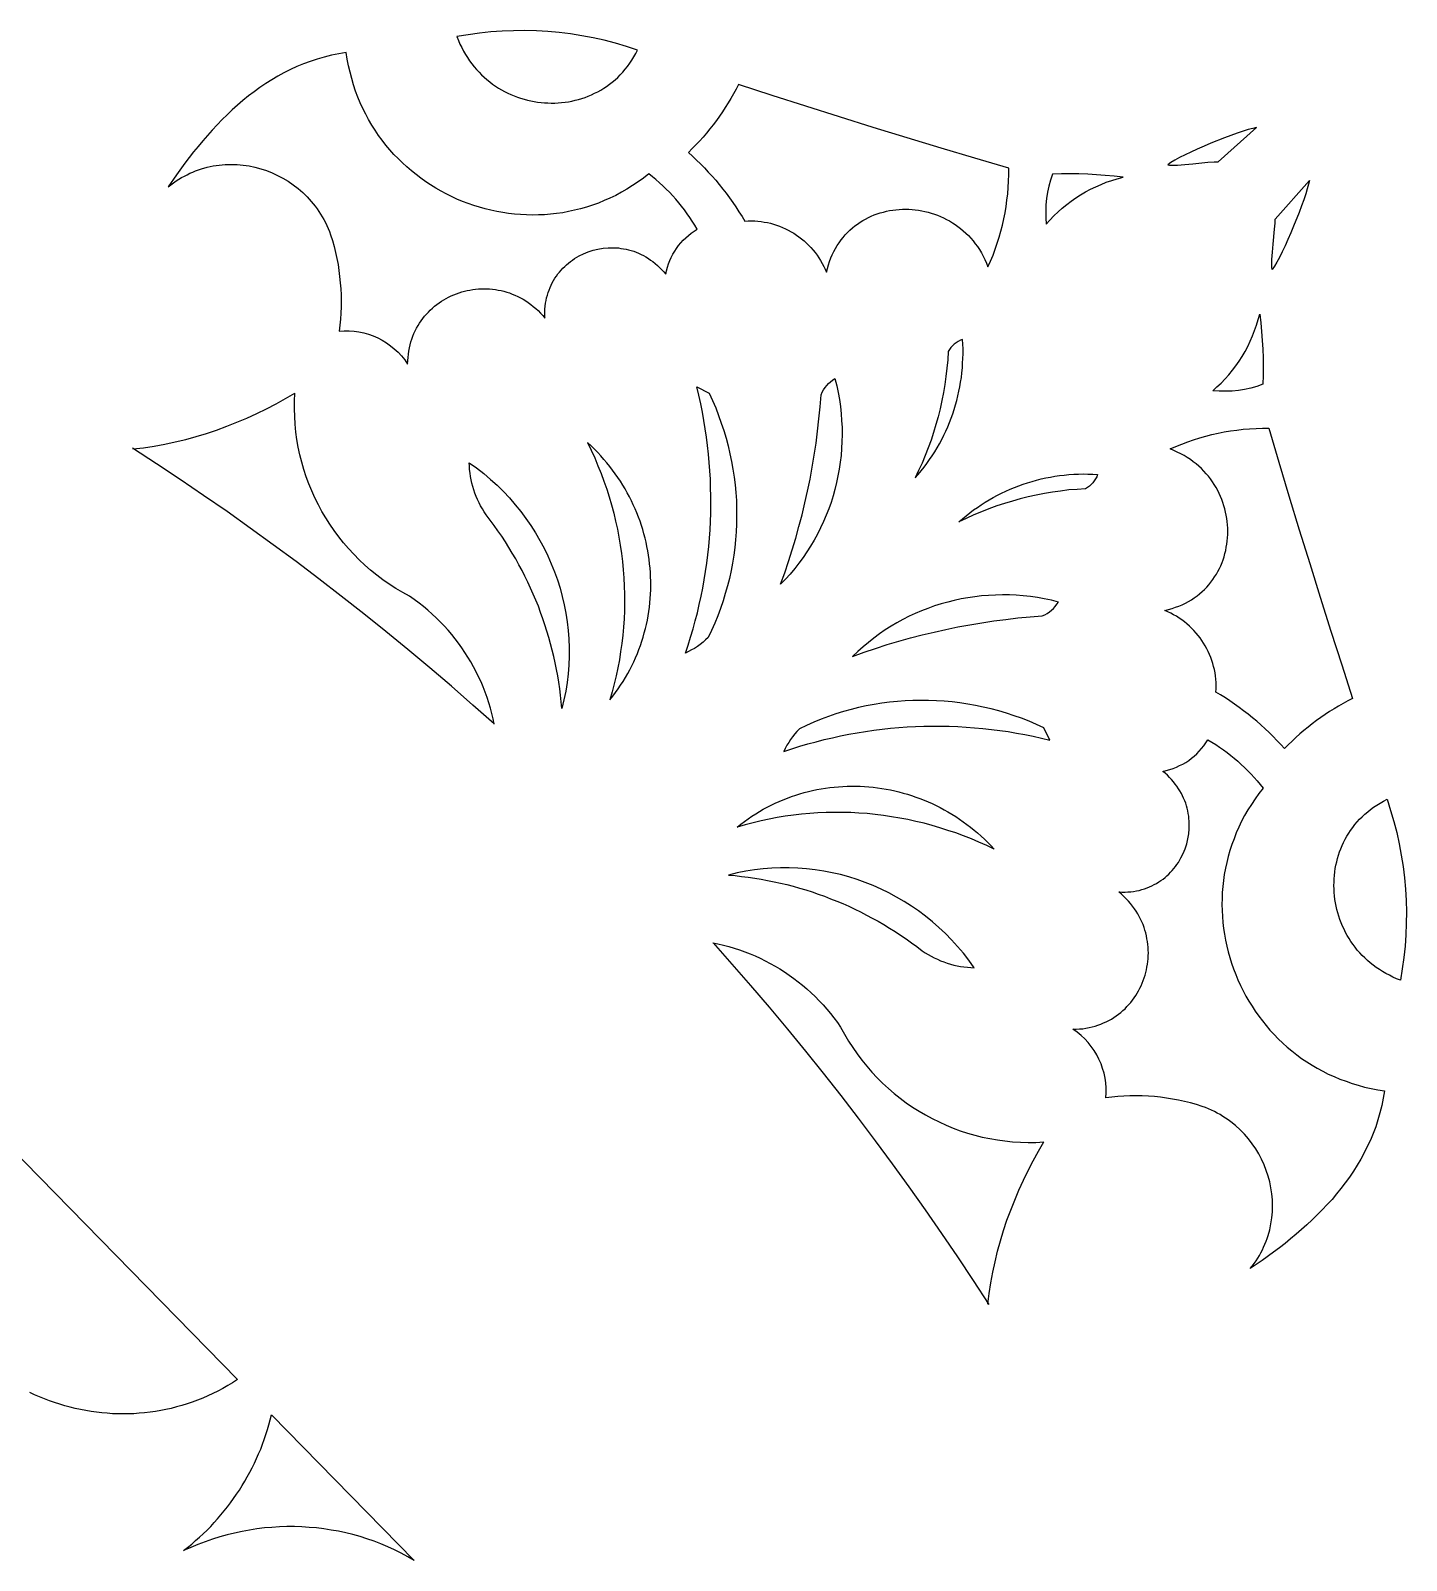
# Model space of a CAD drawing. Extents: x 3927 to 5087, y -513 to 1114.
# Drawn here: x 4621.9 to 4730.5, y 169.7 to 290.6 of the extents above; entities that cross this region are included whole.
import ezdxf

# ---------------------------------------------------------------- set-up
doc = ezdxf.new("R2010")
doc.units = 0
doc.layers.add('LAYER_1', color=18, linetype='CONTINUOUS')

msp = doc.modelspace()

# ---------------------------------------------------------------- linework, layer by layer
at = {"layer": 'LAYER_1'}
for points in [[(4669.81, 289.04), (4668.94, 289.33), (4668.07, 289.58), (4667.18, 289.81), (4666.3, 290), (4665.41, 290.17), (4664.51, 290.31), (4663.61, 290.42), (4662.72, 290.5), (4661.81, 290.55), (4660.91, 290.58), (4660.01, 290.57), (4659.11, 290.53), (4658.21, 290.47), (4657.31, 290.38), (4656.42, 290.25), (4655.53, 290.1), (4655.65, 289.8), (4655.77, 289.51), (4655.91, 289.23), (4656.05, 288.96), (4656.2, 288.69), (4656.36, 288.44), (4656.53, 288.19), (4656.71, 287.95), (4656.89, 287.72), (4657.08, 287.5), (4657.28, 287.29), (4657.48, 287.08), (4657.69, 286.89), (4657.91, 286.7), (4658.13, 286.52), (4658.35, 286.35), (4658.58, 286.19), (4658.82, 286.04), (4659.06, 285.9), (4659.3, 285.77), (4659.55, 285.64), (4659.8, 285.53), (4660.06, 285.42), (4660.31, 285.33), (4660.57, 285.24), (4660.84, 285.16), (4661.1, 285.09), (4661.37, 285.03), (4661.64, 284.97), (4661.91, 284.93), (4662.18, 284.9), (4662.45, 284.87), (4662.72, 284.86), (4662.99, 284.85), (4663.26, 284.85), (4663.54, 284.87), (4663.81, 284.89), (4664.08, 284.92), (4664.34, 284.96), (4664.61, 285.01), (4664.88, 285.07), (4665.14, 285.14), (4665.4, 285.21), (4665.66, 285.3), (4665.91, 285.4), (4666.16, 285.5), (4666.41, 285.62), (4666.66, 285.74), (4666.9, 285.88), (4667.13, 286.02), (4667.36, 286.17), (4667.59, 286.34), (4667.81, 286.51), (4668.03, 286.69), (4668.24, 286.88), (4668.44, 287.08), (4668.64, 287.29), (4668.83, 287.52), (4669.01, 287.75), (4669.19, 287.99), (4669.36, 288.24), (4669.52, 288.5), (4669.67, 288.77)], [(4674.51, 274.88), (4674.32, 275.2), (4674.13, 275.51), (4673.93, 275.81), (4673.72, 276.11), (4673.51, 276.41), (4673.28, 276.7), (4673.06, 276.98), (4672.82, 277.26), (4672.58, 277.53), (4672.33, 277.8), (4672.07, 278.06), (4671.81, 278.31), (4671.54, 278.56), (4671.26, 278.8), (4670.98, 279.03), (4670.7, 279.26), (4670.27, 278.93), (4669.85, 278.62), (4669.41, 278.33), (4668.97, 278.06), (4668.53, 277.8), (4668.08, 277.56), (4667.62, 277.34), (4667.17, 277.14), (4666.71, 276.95), (4666.24, 276.79), (4665.77, 276.63), (4665.3, 276.5), (4664.83, 276.38), (4664.36, 276.28), (4663.89, 276.19), (4663.41, 276.12), (4662.93, 276.07), (4662.46, 276.03), (4661.98, 276.01), (4661.51, 276), (4661.03, 276.01), (4660.56, 276.04), (4660.09, 276.08), (4659.62, 276.13), (4659.15, 276.2), (4658.68, 276.28), (4658.22, 276.38), (4657.77, 276.49), (4657.31, 276.62), (4656.86, 276.76), (4656.42, 276.92), (4655.98, 277.08), (4655.54, 277.27), (4655.11, 277.46), (4654.69, 277.67), (4654.28, 277.89), (4653.87, 278.13), (4653.46, 278.38), (4653.07, 278.64), (4652.68, 278.91), (4652.31, 279.2), (4651.94, 279.49), (4651.58, 279.8), (4651.23, 280.13), (4650.89, 280.46), (4650.56, 280.8), (4650.24, 281.16), (4649.93, 281.53), (4649.63, 281.91), (4649.34, 282.3), (4649.07, 282.7), (4648.81, 283.11), (4648.56, 283.54), (4648.33, 283.97), (4648.11, 284.41), (4647.9, 284.87), (4647.71, 285.33), (4647.53, 285.8), (4647.36, 286.29), (4647.22, 286.78), (4647.09, 287.28), (4646.97, 287.8), (4646.87, 288.32), (4646.79, 288.85), (4646.2, 288.75), (4645.62, 288.63), (4645.05, 288.49), (4644.49, 288.32), (4643.95, 288.14), (4643.41, 287.94), (4642.89, 287.73), (4642.38, 287.49), (4641.87, 287.24), (4641.38, 286.97), (4640.9, 286.69), (4640.43, 286.39), (4639.96, 286.08), (4639.51, 285.75), (4639.07, 285.41), (4638.63, 285.06), (4638.21, 284.69), (4637.79, 284.32), (4637.38, 283.93), (4636.98, 283.54), (4636.59, 283.13), (4636.2, 282.72), (4635.82, 282.3), (4635.45, 281.87), (4635.09, 281.43), (4634.73, 280.99), (4634.38, 280.54), (4634.04, 280.09), (4633.37, 279.17), (4632.73, 278.24), (4632.93, 278.4), (4633.14, 278.55), (4633.35, 278.7), (4633.56, 278.83), (4633.78, 278.96), (4634, 279.08), (4634.22, 279.19), (4634.44, 279.3), (4634.66, 279.4), (4634.89, 279.49), (4635.12, 279.57), (4635.35, 279.65), (4635.81, 279.78), (4636.28, 279.88), (4636.75, 279.95), (4637.23, 279.99), (4637.7, 280), (4638.18, 279.99), (4638.65, 279.95), (4639.12, 279.88), (4639.58, 279.78), (4640.04, 279.66), (4640.49, 279.51), (4640.93, 279.34), (4641.37, 279.14), (4641.79, 278.92), (4642.2, 278.67), (4642.6, 278.4), (4642.98, 278.11), (4643.35, 277.79), (4643.7, 277.45), (4644.03, 277.08), (4644.34, 276.7), (4644.49, 276.5), (4644.63, 276.29), (4644.77, 276.08), (4644.9, 275.86), (4645.02, 275.64), (4645.14, 275.41), (4645.25, 275.18), (4645.36, 274.94), (4645.46, 274.7), (4645.55, 274.45), (4645.7, 273.98), (4645.83, 273.52), (4645.94, 273.05), (4646.05, 272.57), (4646.14, 272.1), (4646.21, 271.62), (4646.27, 271.14), (4646.32, 270.66), (4646.36, 270.18), (4646.38, 269.7), (4646.39, 269.22), (4646.38, 268.74), (4646.36, 268.26), (4646.33, 267.78), (4646.28, 267.3), (4646.22, 266.82), (4646.62, 266.85), (4647.01, 266.85), (4647.41, 266.82), (4647.79, 266.77), (4648.18, 266.69), (4648.55, 266.58), (4648.92, 266.45), (4649.28, 266.29), (4649.63, 266.11), (4649.96, 265.91), (4650.28, 265.68), (4650.59, 265.43), (4650.88, 265.16), (4651.15, 264.87), (4651.41, 264.56), (4651.64, 264.23), (4651.65, 264.5), (4651.67, 264.76), (4651.7, 265.01), (4651.73, 265.26), (4651.78, 265.51), (4651.83, 265.75), (4651.9, 265.98), (4651.97, 266.21), (4652.05, 266.43), (4652.14, 266.65), (4652.24, 266.86), (4652.34, 267.07), (4652.46, 267.27), (4652.58, 267.46), (4652.7, 267.65), (4652.84, 267.83), (4652.98, 268.01), (4653.12, 268.18), (4653.28, 268.34), (4653.43, 268.5), (4653.6, 268.65), (4653.77, 268.8), (4653.94, 268.93), (4654.12, 269.07), (4654.31, 269.19), (4654.49, 269.31), (4654.69, 269.42), (4654.88, 269.52), (4655.08, 269.62), (4655.28, 269.71), (4655.49, 269.79), (4655.7, 269.86), (4655.91, 269.93), (4656.13, 269.99), (4656.34, 270.04), (4656.56, 270.08), (4656.78, 270.12), (4657, 270.15), (4657.23, 270.17), (4657.45, 270.18), (4657.67, 270.18), (4657.9, 270.18), (4658.12, 270.17), (4658.35, 270.15), (4658.58, 270.12), (4658.8, 270.08), (4659.02, 270.04), (4659.25, 269.98), (4659.47, 269.92), (4659.69, 269.85), (4659.91, 269.76), (4660.12, 269.67), (4660.34, 269.58), (4660.55, 269.47), (4660.76, 269.35), (4660.97, 269.22), (4661.17, 269.09), (4661.37, 268.94), (4661.57, 268.79), (4661.76, 268.62), (4661.95, 268.45), (4662.13, 268.26), (4662.31, 268.07), (4662.49, 267.86), (4662.48, 268.11), (4662.48, 268.34), (4662.49, 268.58), (4662.51, 268.81), (4662.54, 269.03), (4662.58, 269.25), (4662.62, 269.47), (4662.68, 269.68), (4662.74, 269.88), (4662.81, 270.08), (4662.89, 270.28), (4662.98, 270.47), (4663.07, 270.66), (4663.17, 270.84), (4663.28, 271.01), (4663.39, 271.18), (4663.51, 271.35), (4663.64, 271.5), (4663.77, 271.66), (4663.9, 271.8), (4664.05, 271.95), (4664.2, 272.08), (4664.35, 272.21), (4664.51, 272.33), (4664.67, 272.45), (4664.83, 272.56), (4665.18, 272.77), (4665.54, 272.94), (4665.91, 273.09), (4666.29, 273.22), (4666.68, 273.31), (4667.08, 273.38), (4667.48, 273.41), (4667.68, 273.42), (4667.88, 273.42), (4668.09, 273.41), (4668.29, 273.4), (4668.49, 273.37), (4668.7, 273.34), (4668.9, 273.3), (4669.1, 273.26), (4669.3, 273.2), (4669.5, 273.14), (4669.7, 273.06), (4669.89, 272.98), (4670.09, 272.89), (4670.28, 272.8), (4670.47, 272.69), (4670.66, 272.57), (4670.84, 272.45), (4671.02, 272.32), (4671.2, 272.18), (4671.37, 272.02), (4671.54, 271.86), (4671.71, 271.69), (4671.87, 271.52), (4672.03, 271.33), (4672.09, 271.6), (4672.16, 271.88), (4672.25, 272.14), (4672.35, 272.4), (4672.47, 272.66), (4672.6, 272.9), (4672.74, 273.14), (4672.89, 273.37), (4673.05, 273.6), (4673.23, 273.81), (4673.42, 274.02), (4673.61, 274.21), (4673.82, 274.4), (4674.04, 274.57), (4674.27, 274.73)], [(4697.49, 271.91), (4697.7, 272.37), (4697.89, 272.83), (4698.06, 273.3), (4698.22, 273.77), (4698.37, 274.25), (4698.51, 274.73), (4698.63, 275.21), (4698.74, 275.7), (4698.84, 276.19), (4698.92, 276.69), (4698.99, 277.19), (4699.05, 277.69), (4699.09, 278.19), (4699.12, 278.69), (4699.13, 279.2), (4699.13, 279.71), (4696.45, 280.5), (4693.78, 281.3), (4691.1, 282.11), (4688.43, 282.93), (4685.77, 283.77), (4683.1, 284.61), (4680.44, 285.46), (4677.78, 286.33), (4677.59, 285.95), (4677.39, 285.58), (4677.18, 285.22), (4676.96, 284.86), (4676.74, 284.5), (4676.51, 284.15), (4676.27, 283.81), (4676.03, 283.47), (4675.78, 283.13), (4675.52, 282.81), (4675.25, 282.48), (4674.98, 282.16), (4674.7, 281.85), (4674.41, 281.55), (4674.12, 281.25), (4673.82, 280.95), (4674.15, 280.65), (4674.47, 280.35), (4674.78, 280.04), (4675.09, 279.73), (4675.39, 279.4), (4675.69, 279.08), (4675.98, 278.75), (4676.26, 278.41), (4676.54, 278.06), (4676.81, 277.72), (4677.07, 277.36), (4677.33, 277), (4677.58, 276.64), (4677.82, 276.27), (4678.06, 275.9), (4678.29, 275.52), (4678.54, 275.54), (4678.8, 275.54), (4679.06, 275.54), (4679.31, 275.52), (4679.56, 275.49), (4679.81, 275.45), (4680.06, 275.41), (4680.31, 275.35), (4680.55, 275.28), (4680.79, 275.21), (4681.02, 275.12), (4681.26, 275.03), (4681.49, 274.92), (4681.71, 274.81), (4681.93, 274.69), (4682.15, 274.56), (4682.36, 274.42), (4682.56, 274.28), (4682.76, 274.12), (4682.96, 273.96), (4683.14, 273.79), (4683.33, 273.61), (4683.5, 273.43), (4683.67, 273.24), (4683.83, 273.04), (4683.99, 272.84), (4684.13, 272.63), (4684.27, 272.41), (4684.4, 272.18), (4684.52, 271.95), (4684.64, 271.72), (4684.74, 271.48), (4684.81, 271.77), (4684.89, 272.06), (4684.98, 272.34), (4685.08, 272.61), (4685.19, 272.87), (4685.31, 273.12), (4685.44, 273.36), (4685.58, 273.6), (4685.73, 273.82), (4685.89, 274.04), (4686.05, 274.24), (4686.22, 274.44), (4686.4, 274.63), (4686.58, 274.81), (4686.78, 274.98), (4686.97, 275.14), (4687.18, 275.29), (4687.39, 275.43), (4687.6, 275.56), (4687.82, 275.69), (4688.05, 275.8), (4688.27, 275.91), (4688.51, 276.01), (4688.74, 276.09), (4688.98, 276.17), (4689.23, 276.24), (4689.47, 276.3), (4689.72, 276.35), (4689.97, 276.39), (4690.22, 276.42), (4690.47, 276.45), (4690.73, 276.46), (4690.98, 276.46), (4691.24, 276.46), (4691.49, 276.44), (4691.75, 276.42), (4692, 276.39), (4692.26, 276.34), (4692.51, 276.29), (4692.76, 276.23), (4693.01, 276.16), (4693.26, 276.08), (4693.5, 275.99), (4693.74, 275.89), (4693.98, 275.78), (4694.22, 275.66), (4694.45, 275.54), (4694.68, 275.4), (4694.9, 275.25), (4695.12, 275.1), (4695.33, 274.93), (4695.54, 274.76), (4695.74, 274.57), (4695.94, 274.38), (4696.13, 274.17), (4696.31, 273.96), (4696.49, 273.74), (4696.65, 273.51), (4696.82, 273.27), (4696.97, 273.01), (4697.11, 272.75), (4697.25, 272.48), (4697.38, 272.2)], [(4718.71, 282.91), (4718.41, 282.85), (4718.05, 282.75), (4717.64, 282.62), (4717.18, 282.47), (4716.69, 282.29), (4716.17, 282.1), (4715.1, 281.67), (4714.56, 281.44), (4714.03, 281.21), (4713.53, 280.98), (4713.06, 280.76), (4712.63, 280.54), (4712.25, 280.34), (4711.93, 280.15), (4711.69, 279.98), (4711.82, 279.95), (4712, 279.94), (4712.22, 279.94), (4712.47, 279.94), (4713.04, 279.99), (4713.67, 280.05), (4714.87, 280.17), (4715.35, 280.2), (4715.53, 280.2), (4715.67, 280.2)], [(4708.16, 278.99), (4707.46, 279.07), (4706.76, 279.14), (4706.07, 279.19), (4705.37, 279.23), (4704.68, 279.25), (4703.99, 279.26), (4703.29, 279.25), (4702.6, 279.23), (4702.44, 278.76), (4702.31, 278.28), (4702.2, 277.8), (4702.12, 277.3), (4702.07, 276.8), (4702.05, 276.3), (4702.05, 275.79), (4702.09, 275.28), (4702.39, 275.61), (4702.7, 275.94), (4703.03, 276.25), (4703.36, 276.55), (4703.71, 276.83), (4704.07, 277.1), (4704.44, 277.36), (4704.81, 277.6), (4705.2, 277.83), (4705.6, 278.04), (4706.01, 278.24), (4706.42, 278.42), (4706.84, 278.59), (4707.27, 278.74), (4707.71, 278.87)], [(4722.88, 278.74), (4722.82, 278.44), (4722.72, 278.08), (4722.59, 277.67), (4722.44, 277.21), (4722.26, 276.72), (4722.07, 276.2), (4721.64, 275.12), (4721.41, 274.59), (4721.18, 274.06), (4720.96, 273.56), (4720.73, 273.09), (4720.51, 272.66), (4720.31, 272.28), (4720.12, 271.96), (4719.95, 271.71), (4719.92, 271.85), (4719.91, 272.03), (4719.91, 272.24), (4719.92, 272.5), (4719.96, 273.07), (4720.02, 273.7), (4720.14, 274.9), (4720.17, 275.37), (4720.18, 275.56), (4720.17, 275.69)], [(4718.96, 268.18), (4719.04, 267.49), (4719.11, 266.79), (4719.16, 266.1), (4719.2, 265.4), (4719.22, 264.71), (4719.23, 264.01), (4719.22, 263.32), (4719.2, 262.63), (4718.73, 262.47), (4718.25, 262.33), (4717.77, 262.23), (4717.27, 262.15), (4716.77, 262.1), (4716.27, 262.08), (4715.76, 262.08), (4715.25, 262.12), (4715.58, 262.42), (4715.91, 262.73), (4716.22, 263.06), (4716.52, 263.39), (4716.8, 263.74), (4717.07, 264.1), (4717.33, 264.46), (4717.57, 264.84), (4717.8, 265.23), (4718.01, 265.63), (4718.21, 266.03), (4718.39, 266.45), (4718.56, 266.87), (4718.71, 267.3), (4718.84, 267.74)], [(4691.73, 255.23), (4691.97, 255.51), (4692.21, 255.79), (4692.45, 256.09), (4692.67, 256.38), (4692.88, 256.68), (4693.09, 256.99), (4693.29, 257.3), (4693.48, 257.62), (4693.66, 257.94), (4693.84, 258.27), (4694.01, 258.6), (4694.16, 258.93), (4694.31, 259.27), (4694.45, 259.61), (4694.59, 259.95), (4694.71, 260.3), (4694.83, 260.65), (4694.93, 261), (4695.03, 261.36), (4695.12, 261.72), (4695.2, 262.08), (4695.27, 262.44), (4695.33, 262.81), (4695.39, 263.18), (4695.43, 263.55), (4695.47, 263.92), (4695.49, 264.29), (4695.51, 264.67), (4695.52, 265.04), (4695.52, 265.42), (4695.5, 265.8), (4695.48, 266.18), (4695.31, 266.11), (4695.14, 266.02), (4694.98, 265.92), (4694.83, 265.8), (4694.69, 265.67), (4694.56, 265.53), (4694.45, 265.38), (4694.35, 265.22), (4694.31, 264.56), (4694.25, 263.91), (4694.17, 263.26), (4694.08, 262.62), (4693.98, 261.97), (4693.85, 261.34), (4693.71, 260.7), (4693.56, 260.07), (4693.38, 259.45), (4693.19, 258.83), (4692.99, 258.21), (4692.77, 257.6), (4692.53, 257), (4692.28, 256.4), (4692.01, 255.81)], [(4675.38, 242.62), (4675.18, 242.43), (4674.98, 242.25), (4674.76, 242.08), (4674.54, 241.92), (4674.31, 241.77), (4674.08, 241.64), (4673.84, 241.51), (4673.59, 241.39), (4673.8, 242.02), (4674, 242.66), (4674.19, 243.3), (4674.37, 243.94), (4674.53, 244.58), (4674.68, 245.23), (4674.83, 245.88), (4674.96, 246.53), (4675.07, 247.18), (4675.18, 247.84), (4675.27, 248.49), (4675.36, 249.15), (4675.43, 249.81), (4675.48, 250.47), (4675.53, 251.14), (4675.56, 251.8), (4675.59, 252.46), (4675.6, 253.13), (4675.6, 253.79), (4675.58, 254.46), (4675.56, 255.13), (4675.52, 255.79), (4675.47, 256.46), (4675.41, 257.12), (4675.34, 257.79), (4675.25, 258.45), (4675.16, 259.12), (4675.05, 259.78), (4674.93, 260.44), (4674.8, 261.1), (4674.65, 261.76), (4674.49, 262.42), (4675.47, 261.94), (4675.73, 261.35), (4675.98, 260.77), (4676.21, 260.17), (4676.42, 259.57), (4676.62, 258.97), (4676.8, 258.37), (4676.96, 257.76), (4677.1, 257.15), (4677.23, 256.54), (4677.34, 255.92), (4677.43, 255.3), (4677.51, 254.69), (4677.57, 254.07), (4677.61, 253.45), (4677.63, 252.83), (4677.63, 252.21), (4677.62, 251.59), (4677.59, 250.97), (4677.55, 250.35), (4677.49, 249.74), (4677.4, 249.12), (4677.31, 248.51), (4677.19, 247.91), (4677.06, 247.3), (4676.91, 246.7), (4676.74, 246.1), (4676.56, 245.51), (4676.36, 244.92), (4676.14, 244.33), (4675.91, 243.76), (4675.65, 243.18)], [(4681.1, 246.83), (4681.43, 247.73), (4681.74, 248.64), (4682.03, 249.56), (4682.3, 250.47), (4682.56, 251.4), (4682.8, 252.32), (4683.03, 253.26), (4683.24, 254.19), (4683.43, 255.13), (4683.61, 256.08), (4683.76, 257.03), (4683.91, 257.98), (4684.03, 258.93), (4684.14, 259.89), (4684.23, 260.85), (4684.3, 261.81), (4684.39, 262.01), (4684.5, 262.19), (4684.62, 262.37), (4684.75, 262.53), (4684.9, 262.69), (4685.06, 262.83), (4685.22, 262.96), (4685.4, 263.08), (4685.54, 262.52), (4685.65, 261.97), (4685.75, 261.42), (4685.83, 260.87), (4685.89, 260.31), (4685.93, 259.76), (4685.96, 259.21), (4685.96, 258.65), (4685.95, 258.1), (4685.93, 257.56), (4685.88, 257.01), (4685.82, 256.47), (4685.74, 255.93), (4685.64, 255.39), (4685.53, 254.86), (4685.4, 254.33), (4685.25, 253.81), (4685.09, 253.29), (4684.91, 252.78), (4684.71, 252.28), (4684.5, 251.78), (4684.27, 251.29), (4684.02, 250.8), (4683.76, 250.32), (4683.48, 249.85), (4683.19, 249.39), (4682.88, 248.94), (4682.56, 248.5), (4682.22, 248.07), (4681.86, 247.64), (4681.49, 247.23)], [(4711.88, 257.52), (4712.34, 257.72), (4712.8, 257.91), (4713.27, 258.09), (4713.74, 258.25), (4714.22, 258.4), (4714.7, 258.54), (4715.18, 258.66), (4715.67, 258.77), (4716.16, 258.87), (4716.66, 258.95), (4717.16, 259.02), (4717.66, 259.08), (4718.16, 259.12), (4718.67, 259.14), (4719.17, 259.16), (4719.68, 259.16), (4720.47, 256.48), (4721.27, 253.81), (4722.08, 251.13), (4722.91, 248.46), (4723.74, 245.8), (4724.58, 243.13), (4725.44, 240.47), (4726.3, 237.81), (4725.93, 237.62), (4725.56, 237.42), (4725.19, 237.21), (4724.83, 236.99), (4724.48, 236.77), (4724.13, 236.54), (4723.78, 236.3), (4723.44, 236.06), (4723.11, 235.8), (4722.78, 235.55), (4722.45, 235.28), (4722.14, 235.01), (4721.82, 234.73), (4721.52, 234.44), (4721.22, 234.15), (4720.92, 233.85), (4720.63, 234.18), (4720.32, 234.5), (4720.01, 234.81), (4719.7, 235.12), (4719.38, 235.42), (4719.05, 235.72), (4718.72, 236.01), (4718.38, 236.29), (4718.04, 236.57), (4717.69, 236.84), (4717.33, 237.1), (4716.98, 237.36), (4716.61, 237.61), (4716.25, 237.85), (4715.87, 238.09), (4715.5, 238.32), (4715.51, 238.57), (4715.51, 238.83), (4715.51, 239.08), (4715.49, 239.34), (4715.46, 239.59), (4715.43, 239.84), (4715.38, 240.09), (4715.32, 240.33), (4715.25, 240.58), (4715.18, 240.82), (4715.09, 241.05), (4715, 241.28), (4714.89, 241.51), (4714.78, 241.74), (4714.66, 241.96), (4714.53, 242.17), (4714.39, 242.39), (4714.25, 242.59), (4714.09, 242.79), (4713.93, 242.98), (4713.76, 243.17), (4713.59, 243.35), (4713.4, 243.53), (4713.21, 243.7), (4713.01, 243.86), (4712.81, 244.01), (4712.6, 244.16), (4712.38, 244.3), (4712.16, 244.43), (4711.93, 244.55), (4711.69, 244.66), (4711.45, 244.77), (4711.74, 244.84), (4712.03, 244.92), (4712.31, 245.01), (4712.58, 245.11), (4712.84, 245.22), (4713.09, 245.34), (4713.33, 245.47), (4713.57, 245.61), (4713.79, 245.76), (4714.01, 245.91), (4714.21, 246.08), (4714.41, 246.25), (4714.6, 246.43), (4714.78, 246.61), (4714.95, 246.8), (4715.11, 247), (4715.26, 247.21), (4715.4, 247.41), (4715.54, 247.63), (4715.66, 247.85), (4715.77, 248.07), (4715.88, 248.3), (4715.98, 248.54), (4716.06, 248.77), (4716.14, 249.01), (4716.21, 249.25), (4716.27, 249.5), (4716.32, 249.75), (4716.36, 250), (4716.39, 250.25), (4716.42, 250.5), (4716.43, 250.76), (4716.43, 251.01), (4716.43, 251.27), (4716.41, 251.52), (4716.39, 251.78), (4716.36, 252.03), (4716.31, 252.29), (4716.26, 252.54), (4716.2, 252.79), (4716.13, 253.04), (4716.05, 253.29), (4715.96, 253.53), (4715.86, 253.77), (4715.75, 254.01), (4715.64, 254.25), (4715.51, 254.48), (4715.37, 254.71), (4715.22, 254.93), (4715.07, 255.15), (4714.9, 255.36), (4714.73, 255.57), (4714.54, 255.77), (4714.35, 255.97), (4714.15, 256.16), (4713.93, 256.34), (4713.71, 256.51), (4713.48, 256.68), (4713.24, 256.84), (4712.99, 257), (4712.72, 257.14), (4712.45, 257.28), (4712.17, 257.4)], [(4667.61, 237.7), (4667.84, 237.99), (4668.06, 238.28), (4668.27, 238.57), (4668.47, 238.86), (4668.66, 239.16), (4668.85, 239.47), (4669.03, 239.77), (4669.19, 240.08), (4669.35, 240.4), (4669.51, 240.71), (4669.65, 241.03), (4669.79, 241.35), (4669.91, 241.67), (4670.03, 242), (4670.14, 242.33), (4670.25, 242.66), (4670.34, 242.99), (4670.43, 243.33), (4670.51, 243.66), (4670.58, 244), (4670.64, 244.34), (4670.69, 244.68), (4670.74, 245.02), (4670.78, 245.36), (4670.81, 245.7), (4670.83, 246.04), (4670.85, 246.39), (4670.85, 246.73), (4670.85, 247.07), (4670.84, 247.42), (4670.82, 247.76), (4670.8, 248.1), (4670.76, 248.45), (4670.72, 248.79), (4670.67, 249.13), (4670.62, 249.47), (4670.55, 249.81), (4670.48, 250.15), (4670.4, 250.48), (4670.31, 250.82), (4670.21, 251.15), (4670.11, 251.48), (4670, 251.81), (4669.88, 252.14), (4669.75, 252.47), (4669.61, 252.79), (4669.47, 253.11), (4669.32, 253.43), (4669.16, 253.74), (4668.99, 254.05), (4668.82, 254.36), (4668.64, 254.67), (4668.45, 254.97), (4668.25, 255.27), (4668.05, 255.56), (4667.83, 255.85), (4667.61, 256.14), (4667.39, 256.42), (4667.15, 256.7), (4666.91, 256.97), (4666.66, 257.24), (4666.4, 257.5), (4666.13, 257.76), (4665.86, 258.02), (4666.15, 257.42), (4666.42, 256.81), (4666.68, 256.2), (4666.92, 255.59), (4667.15, 254.97), (4667.37, 254.35), (4667.57, 253.73), (4667.75, 253.1), (4667.92, 252.46), (4668.07, 251.83), (4668.21, 251.19), (4668.33, 250.55), (4668.44, 249.91), (4668.54, 249.27), (4668.62, 248.62), (4668.68, 247.98), (4668.73, 247.33), (4668.76, 246.68), (4668.78, 246.04), (4668.78, 245.39), (4668.77, 244.74), (4668.74, 244.09), (4668.7, 243.45), (4668.64, 242.8), (4668.56, 242.16), (4668.47, 241.51), (4668.37, 240.87), (4668.25, 240.23), (4668.11, 239.6), (4667.96, 238.96), (4667.8, 238.33)], [(4663.83, 237.02), (4663.78, 237.54), (4663.72, 238.06), (4663.66, 238.57), (4663.58, 239.09), (4663.5, 239.6), (4663.41, 240.11), (4663.3, 240.62), (4663.19, 241.13), (4663.07, 241.63), (4662.94, 242.13), (4662.8, 242.63), (4662.65, 243.13), (4662.49, 243.62), (4662.33, 244.11), (4662.15, 244.6), (4661.97, 245.09), (4661.77, 245.57), (4661.57, 246.05), (4661.36, 246.52), (4661.14, 246.99), (4660.91, 247.46), (4660.68, 247.92), (4660.43, 248.38), (4660.18, 248.84), (4659.91, 249.29), (4659.64, 249.74), (4659.37, 250.18), (4659.08, 250.62), (4658.78, 251.05), (4658.48, 251.48), (4658.17, 251.9), (4657.85, 252.32), (4657.7, 252.55), (4657.55, 252.79), (4657.41, 253.03), (4657.29, 253.27), (4657.17, 253.52), (4657.06, 253.77), (4656.96, 254.03), (4656.87, 254.29), (4656.79, 254.55), (4656.72, 254.81), (4656.66, 255.08), (4656.61, 255.35), (4656.57, 255.62), (4656.54, 255.89), (4656.52, 256.16), (4656.51, 256.43), (4657.09, 256.02), (4657.65, 255.58), (4658.19, 255.12), (4658.71, 254.65), (4659.21, 254.16), (4659.68, 253.65), (4660.14, 253.12), (4660.58, 252.59), (4660.99, 252.03), (4661.38, 251.47), (4661.75, 250.89), (4662.09, 250.29), (4662.42, 249.69), (4662.72, 249.08), (4662.99, 248.45), (4663.25, 247.82), (4663.47, 247.18), (4663.68, 246.53), (4663.86, 245.87), (4664.01, 245.21), (4664.14, 244.54), (4664.25, 243.87), (4664.32, 243.19), (4664.38, 242.51), (4664.4, 241.82), (4664.4, 241.14), (4664.38, 240.45), (4664.32, 239.76), (4664.24, 239.08), (4664.13, 238.39), (4663.99, 237.71)], [(4695.2, 251.76), (4695.48, 252), (4695.76, 252.24), (4696.06, 252.47), (4696.35, 252.7), (4696.66, 252.91), (4696.96, 253.12), (4697.27, 253.32), (4697.59, 253.51), (4697.91, 253.69), (4698.24, 253.87), (4698.57, 254.03), (4698.9, 254.19), (4699.24, 254.34), (4699.58, 254.48), (4699.92, 254.62), (4700.27, 254.74), (4700.62, 254.85), (4700.97, 254.96), (4701.33, 255.06), (4701.69, 255.15), (4702.05, 255.23), (4702.42, 255.3), (4702.78, 255.36), (4703.15, 255.42), (4703.52, 255.46), (4703.89, 255.5), (4704.27, 255.52), (4704.64, 255.54), (4705.02, 255.55), (4705.39, 255.54), (4705.77, 255.53), (4706.15, 255.51), (4706.08, 255.33), (4705.99, 255.16), (4705.89, 255), (4705.77, 254.85), (4705.64, 254.71), (4705.5, 254.59), (4705.35, 254.47), (4705.19, 254.37), (4704.53, 254.33), (4703.88, 254.28), (4703.23, 254.2), (4702.59, 254.11), (4701.95, 254), (4701.31, 253.88), (4700.67, 253.74), (4700.04, 253.58), (4699.42, 253.41), (4698.8, 253.22), (4698.18, 253.02), (4697.57, 252.8), (4696.97, 252.56), (4696.37, 252.31), (4695.78, 252.04)], [(4686.8, 241.13), (4687.71, 241.46), (4688.61, 241.77), (4689.53, 242.06), (4690.45, 242.33), (4691.37, 242.59), (4692.3, 242.83), (4693.23, 243.06), (4694.17, 243.27), (4695.11, 243.46), (4696.05, 243.63), (4697, 243.79), (4697.95, 243.93), (4698.9, 244.06), (4699.86, 244.17), (4700.82, 244.26), (4701.78, 244.33), (4701.98, 244.42), (4702.16, 244.53), (4702.34, 244.65), (4702.5, 244.78), (4702.66, 244.93), (4702.8, 245.08), (4702.93, 245.25), (4703.05, 245.43), (4702.5, 245.57), (4701.94, 245.68), (4701.39, 245.78), (4700.84, 245.86), (4700.28, 245.92), (4699.73, 245.96), (4699.18, 245.99), (4698.63, 245.99), (4698.08, 245.98), (4697.53, 245.95), (4696.98, 245.91), (4696.44, 245.85), (4695.9, 245.77), (4695.36, 245.67), (4694.83, 245.56), (4694.31, 245.43), (4693.78, 245.28), (4693.27, 245.12), (4692.75, 244.93), (4692.25, 244.74), (4691.75, 244.52), (4691.26, 244.3), (4690.77, 244.05), (4690.29, 243.79), (4689.83, 243.51), (4689.36, 243.22), (4688.91, 242.91), (4688.47, 242.58), (4688.04, 242.24), (4687.62, 241.89), (4687.2, 241.52)], [(4682.59, 235.41), (4682.4, 235.21), (4682.22, 235.01), (4682.05, 234.79), (4681.89, 234.57), (4681.75, 234.34), (4681.61, 234.11), (4681.48, 233.86), (4681.36, 233.62), (4682, 233.83), (4682.63, 234.03), (4683.27, 234.22), (4683.91, 234.39), (4684.55, 234.56), (4685.2, 234.71), (4685.85, 234.85), (4686.5, 234.98), (4687.15, 235.1), (4687.81, 235.21), (4688.46, 235.3), (4689.12, 235.38), (4689.78, 235.45), (4690.44, 235.51), (4691.11, 235.56), (4691.77, 235.59), (4692.43, 235.62), (4693.1, 235.63), (4693.77, 235.63), (4694.43, 235.61), (4695.1, 235.59), (4695.76, 235.55), (4696.43, 235.5), (4697.09, 235.44), (4697.76, 235.37), (4698.42, 235.28), (4699.09, 235.19), (4699.75, 235.08), (4700.41, 234.96), (4701.07, 234.82), (4701.73, 234.68), (4702.39, 234.52), (4701.91, 235.5), (4701.33, 235.76), (4700.74, 236.01), (4700.14, 236.24), (4699.55, 236.45), (4698.95, 236.65), (4698.34, 236.83), (4697.73, 236.99), (4697.12, 237.13), (4696.51, 237.26), (4695.89, 237.37), (4695.28, 237.46), (4694.66, 237.54), (4694.04, 237.59), (4693.42, 237.63), (4692.8, 237.66), (4692.18, 237.66), (4691.56, 237.65), (4690.94, 237.62), (4690.33, 237.58), (4689.71, 237.51), (4689.1, 237.43), (4688.49, 237.34), (4687.88, 237.22), (4687.27, 237.09), (4686.67, 236.94), (4686.07, 236.77), (4685.48, 236.59), (4684.89, 236.39), (4684.31, 236.17), (4683.73, 235.93), (4683.15, 235.68)], [(4714.86, 234.54), (4715.17, 234.35), (4715.48, 234.16), (4715.79, 233.96), (4716.09, 233.75), (4716.38, 233.53), (4716.67, 233.31), (4716.95, 233.08), (4717.23, 232.85), (4717.5, 232.6), (4717.77, 232.36), (4718.03, 232.1), (4718.28, 231.84), (4718.53, 231.57), (4718.77, 231.29), (4719, 231.01), (4719.23, 230.72), (4718.9, 230.3), (4718.59, 229.87), (4718.3, 229.44), (4718.03, 229), (4717.77, 228.56), (4717.53, 228.11), (4717.31, 227.65), (4717.11, 227.2), (4716.93, 226.73), (4716.76, 226.27), (4716.61, 225.8), (4716.47, 225.33), (4716.35, 224.86), (4716.25, 224.39), (4716.16, 223.91), (4716.09, 223.44), (4716.04, 222.96), (4716, 222.49), (4715.98, 222.01), (4715.97, 221.53), (4715.98, 221.06), (4716.01, 220.59), (4716.05, 220.11), (4716.1, 219.64), (4716.17, 219.18), (4716.25, 218.71), (4716.35, 218.25), (4716.47, 217.79), (4716.59, 217.34), (4716.73, 216.89), (4716.89, 216.45), (4717.06, 216.01), (4717.24, 215.57), (4717.43, 215.14), (4717.64, 214.72), (4717.86, 214.3), (4718.1, 213.89), (4718.35, 213.49), (4718.61, 213.1), (4718.88, 212.71), (4719.17, 212.33), (4719.47, 211.97), (4719.77, 211.61), (4720.1, 211.26), (4720.43, 210.91), (4720.78, 210.58), (4721.13, 210.26), (4721.5, 209.96), (4721.88, 209.66), (4722.27, 209.37), (4722.67, 209.1), (4723.09, 208.84), (4723.51, 208.59), (4723.94, 208.36), (4724.38, 208.13), (4724.84, 207.93), (4725.3, 207.73), (4725.78, 207.56), (4726.26, 207.39), (4726.75, 207.25), (4727.25, 207.11), (4727.77, 207), (4728.29, 206.9), (4728.82, 206.82), (4728.72, 206.23), (4728.6, 205.65), (4728.46, 205.08), (4728.3, 204.52), (4728.12, 203.97), (4727.92, 203.44), (4727.7, 202.92), (4727.46, 202.4), (4727.21, 201.9), (4726.94, 201.41), (4726.66, 200.93), (4726.36, 200.45), (4726.05, 199.99), (4725.72, 199.54), (4725.38, 199.1), (4725.03, 198.66), (4724.67, 198.23), (4724.29, 197.82), (4723.9, 197.41), (4723.51, 197.01), (4723.1, 196.61), (4722.69, 196.23), (4722.27, 195.85), (4721.84, 195.48), (4721.4, 195.12), (4720.96, 194.76), (4720.51, 194.41), (4720.06, 194.07), (4719.14, 193.4), (4718.21, 192.76), (4718.37, 192.96), (4718.52, 193.17), (4718.67, 193.38), (4718.8, 193.59), (4718.93, 193.81), (4719.05, 194.02), (4719.17, 194.24), (4719.27, 194.47), (4719.37, 194.69), (4719.46, 194.92), (4719.54, 195.15), (4719.62, 195.38), (4719.75, 195.84), (4719.85, 196.31), (4719.92, 196.78), (4719.96, 197.26), (4719.97, 197.73), (4719.96, 198.2), (4719.92, 198.68), (4719.85, 199.15), (4719.75, 199.61), (4719.63, 200.07), (4719.48, 200.52), (4719.31, 200.96), (4719.11, 201.4), (4718.89, 201.82), (4718.64, 202.23), (4718.37, 202.63), (4718.08, 203.01), (4717.76, 203.38), (4717.42, 203.73), (4717.05, 204.06), (4716.67, 204.37), (4716.47, 204.52), (4716.26, 204.66), (4716.05, 204.79), (4715.83, 204.93), (4715.61, 205.05), (4715.38, 205.17), (4715.15, 205.28), (4714.91, 205.39), (4714.67, 205.49), (4714.42, 205.58), (4713.96, 205.73), (4713.49, 205.86), (4713.02, 205.97), (4712.54, 206.07), (4712.07, 206.16), (4711.59, 206.24), (4711.11, 206.3), (4710.64, 206.35), (4710.16, 206.39), (4709.67, 206.41), (4709.19, 206.41), (4708.71, 206.41), (4708.23, 206.39), (4707.75, 206.35), (4707.27, 206.31), (4706.8, 206.25), (4706.82, 206.64), (4706.82, 207.04), (4706.8, 207.43), (4706.74, 207.82), (4706.66, 208.21), (4706.55, 208.58), (4706.42, 208.95), (4706.26, 209.31), (4706.08, 209.65), (4705.88, 209.99), (4705.65, 210.31), (4705.4, 210.62), (4705.13, 210.91), (4704.84, 211.18), (4704.53, 211.44), (4704.2, 211.67), (4704.47, 211.68), (4704.73, 211.7), (4704.98, 211.72), (4705.23, 211.76), (4705.48, 211.81), (4705.72, 211.86), (4705.95, 211.93), (4706.18, 212), (4706.4, 212.08), (4706.62, 212.17), (4706.83, 212.27), (4707.04, 212.37), (4707.24, 212.48), (4707.44, 212.6), (4707.62, 212.73), (4707.81, 212.87), (4707.98, 213.01), (4708.15, 213.15), (4708.32, 213.3), (4708.47, 213.46), (4708.62, 213.63), (4708.77, 213.8), (4708.91, 213.97), (4709.04, 214.15), (4709.16, 214.33), (4709.28, 214.52), (4709.39, 214.71), (4709.49, 214.91), (4709.59, 215.11), (4709.68, 215.31), (4709.76, 215.52), (4709.83, 215.73), (4709.9, 215.94), (4709.96, 216.15), (4710.01, 216.37), (4710.05, 216.59), (4710.09, 216.81), (4710.12, 217.03), (4710.14, 217.25), (4710.15, 217.48), (4710.16, 217.7), (4710.15, 217.93), (4710.14, 218.15), (4710.12, 218.38), (4710.09, 218.6), (4710.05, 218.83), (4710.01, 219.05), (4709.95, 219.28), (4709.89, 219.5), (4709.82, 219.72), (4709.74, 219.94), (4709.65, 220.15), (4709.55, 220.37), (4709.44, 220.58), (4709.32, 220.79), (4709.19, 221), (4709.06, 221.2), (4708.91, 221.4), (4708.76, 221.6), (4708.59, 221.79), (4708.42, 221.98), (4708.23, 222.16), (4708.04, 222.34), (4707.84, 222.52), (4708.08, 222.51), (4708.32, 222.51), (4708.55, 222.52), (4708.78, 222.54), (4709, 222.57), (4709.22, 222.61), (4709.44, 222.65), (4709.65, 222.71), (4709.86, 222.77), (4710.06, 222.84), (4710.25, 222.92), (4710.44, 223), (4710.63, 223.1), (4710.81, 223.2), (4710.98, 223.31), (4711.15, 223.42), (4711.32, 223.54), (4711.48, 223.66), (4711.63, 223.8), (4711.78, 223.93), (4711.92, 224.08), (4712.05, 224.22), (4712.18, 224.38), (4712.31, 224.53), (4712.42, 224.7), (4712.53, 224.86), (4712.74, 225.21), (4712.91, 225.57), (4713.06, 225.94), (4713.19, 226.32), (4713.28, 226.71), (4713.35, 227.11), (4713.39, 227.51), (4713.39, 227.71), (4713.39, 227.91), (4713.38, 228.12), (4713.37, 228.32), (4713.35, 228.52), (4713.31, 228.73), (4713.27, 228.93), (4713.23, 229.13), (4713.17, 229.33), (4713.11, 229.53), (4713.04, 229.73), (4712.95, 229.92), (4712.87, 230.12), (4712.77, 230.31), (4712.66, 230.5), (4712.55, 230.68), (4712.42, 230.87), (4712.29, 231.05), (4712.15, 231.23), (4712, 231.4), (4711.84, 231.57), (4711.67, 231.74), (4711.49, 231.9), (4711.3, 232.05), (4711.58, 232.12), (4711.85, 232.19), (4712.11, 232.28), (4712.38, 232.38), (4712.63, 232.5), (4712.88, 232.62), (4713.11, 232.76), (4713.35, 232.92), (4713.57, 233.08), (4713.78, 233.26), (4713.99, 233.44), (4714.18, 233.64), (4714.37, 233.85), (4714.54, 234.07), (4714.7, 234.3)], [(4677.68, 227.64), (4677.96, 227.87), (4678.25, 228.09), (4678.54, 228.3), (4678.84, 228.5), (4679.14, 228.69), (4679.44, 228.88), (4679.74, 229.05), (4680.05, 229.22), (4680.37, 229.38), (4680.68, 229.53), (4681, 229.68), (4681.32, 229.81), (4681.65, 229.94), (4681.97, 230.06), (4682.3, 230.17), (4682.63, 230.28), (4682.96, 230.37), (4683.3, 230.46), (4683.63, 230.54), (4683.97, 230.61), (4684.31, 230.67), (4684.65, 230.72), (4684.99, 230.77), (4685.33, 230.81), (4685.67, 230.84), (4686.02, 230.86), (4686.36, 230.87), (4686.7, 230.88), (4687.05, 230.88), (4687.39, 230.87), (4687.73, 230.85), (4688.08, 230.83), (4688.42, 230.79), (4688.76, 230.75), (4689.1, 230.7), (4689.44, 230.64), (4689.78, 230.58), (4690.12, 230.51), (4690.46, 230.43), (4690.79, 230.34), (4691.12, 230.24), (4691.46, 230.14), (4691.79, 230.02), (4692.11, 229.9), (4692.44, 229.78), (4692.76, 229.64), (4693.08, 229.5), (4693.4, 229.35), (4693.71, 229.19), (4694.03, 229.02), (4694.33, 228.85), (4694.64, 228.67), (4694.94, 228.48), (4695.24, 228.28), (4695.53, 228.07), (4695.82, 227.86), (4696.11, 227.64), (4696.39, 227.41), (4696.67, 227.18), (4696.94, 226.94), (4697.21, 226.69), (4697.48, 226.43), (4697.74, 226.16), (4697.99, 225.89), (4697.39, 226.18), (4696.78, 226.45), (4696.18, 226.71), (4695.56, 226.95), (4694.94, 227.18), (4694.32, 227.39), (4693.7, 227.59), (4693.07, 227.78), (4692.44, 227.95), (4691.8, 228.1), (4691.16, 228.24), (4690.52, 228.36), (4689.88, 228.47), (4689.24, 228.57), (4688.59, 228.64), (4687.95, 228.71), (4687.3, 228.76), (4686.65, 228.79), (4686.01, 228.81), (4685.36, 228.81), (4684.71, 228.8), (4684.06, 228.77), (4683.42, 228.72), (4682.77, 228.67), (4682.13, 228.59), (4681.48, 228.5), (4680.84, 228.4), (4680.2, 228.28), (4679.57, 228.14), (4678.93, 227.99), (4678.3, 227.82)], [(4729.02, 229.84), (4729.3, 228.97), (4729.55, 228.1), (4729.78, 227.21), (4729.98, 226.33), (4730.14, 225.44), (4730.28, 224.54), (4730.39, 223.64), (4730.47, 222.74), (4730.53, 221.84), (4730.55, 220.94), (4730.54, 220.04), (4730.51, 219.14), (4730.44, 218.24), (4730.35, 217.34), (4730.22, 216.45), (4730.07, 215.56), (4729.77, 215.67), (4729.48, 215.8), (4729.2, 215.94), (4728.93, 216.08), (4728.66, 216.23), (4728.41, 216.39), (4728.16, 216.56), (4727.92, 216.74), (4727.69, 216.92), (4727.47, 217.11), (4727.26, 217.31), (4727.05, 217.51), (4726.86, 217.72), (4726.67, 217.93), (4726.49, 218.15), (4726.33, 218.38), (4726.17, 218.61), (4726.02, 218.85), (4725.87, 219.09), (4725.74, 219.33), (4725.62, 219.58), (4725.5, 219.83), (4725.39, 220.08), (4725.3, 220.34), (4725.21, 220.6), (4725.13, 220.87), (4725.06, 221.13), (4725, 221.4), (4724.95, 221.67), (4724.9, 221.93), (4724.87, 222.21), (4724.85, 222.48), (4724.83, 222.75), (4724.82, 223.02), (4724.83, 223.29), (4724.84, 223.56), (4724.86, 223.83), (4724.89, 224.1), (4724.93, 224.37), (4724.98, 224.64), (4725.04, 224.9), (4725.11, 225.17), (4725.18, 225.43), (4725.27, 225.69), (4725.37, 225.94), (4725.47, 226.19), (4725.59, 226.44), (4725.71, 226.69), (4725.85, 226.93), (4725.99, 227.16), (4726.14, 227.39), (4726.31, 227.62), (4726.48, 227.84), (4726.66, 228.05), (4726.85, 228.26), (4727.05, 228.47), (4727.27, 228.66), (4727.49, 228.86), (4727.72, 229.04), (4727.96, 229.21), (4728.21, 229.38), (4728.47, 229.54), (4728.74, 229.7)], [(4676.99, 223.86), (4677.51, 223.81), (4678.03, 223.75), (4678.55, 223.69), (4679.06, 223.61), (4679.57, 223.53), (4680.08, 223.43), (4680.59, 223.33), (4681.1, 223.22), (4681.6, 223.1), (4682.1, 222.97), (4682.6, 222.83), (4683.1, 222.68), (4683.59, 222.52), (4684.08, 222.35), (4684.57, 222.18), (4685.06, 221.99), (4685.54, 221.8), (4686.02, 221.6), (4686.49, 221.39), (4686.96, 221.17), (4687.43, 220.94), (4687.89, 220.7), (4688.35, 220.46), (4688.81, 220.21), (4689.26, 219.94), (4689.71, 219.67), (4690.15, 219.39), (4690.59, 219.11), (4691.02, 218.81), (4691.45, 218.51), (4691.87, 218.2), (4692.29, 217.88), (4692.52, 217.72), (4692.76, 217.58), (4693, 217.44), (4693.24, 217.32), (4693.49, 217.2), (4693.74, 217.09), (4694, 216.99), (4694.26, 216.9), (4694.52, 216.82), (4694.78, 216.75), (4695.05, 216.69), (4695.32, 216.64), (4695.59, 216.6), (4695.86, 216.57), (4696.13, 216.55), (4696.41, 216.54), (4695.99, 217.12), (4695.55, 217.68), (4695.09, 218.22), (4694.62, 218.74), (4694.13, 219.23), (4693.62, 219.71), (4693.1, 220.17), (4692.56, 220.6), (4692, 221.02), (4691.44, 221.41), (4690.86, 221.78), (4690.27, 222.12), (4689.66, 222.45), (4689.05, 222.75), (4688.42, 223.02), (4687.79, 223.27), (4687.15, 223.5), (4686.5, 223.71), (4685.84, 223.89), (4685.18, 224.04), (4684.51, 224.17), (4683.84, 224.27), (4683.16, 224.35), (4682.48, 224.41), (4681.79, 224.43), (4681.11, 224.43), (4680.42, 224.4), (4679.73, 224.35), (4679.05, 224.27), (4678.36, 224.16), (4677.68, 224.02)], [(4652.16, 169.71), (4651.65, 170), (4651.13, 170.28), (4650.6, 170.54), (4650.07, 170.79), (4649.53, 171.01), (4648.99, 171.22), (4648.43, 171.41), (4647.88, 171.59), (4647.32, 171.75), (4646.75, 171.89), (4646.18, 172.01), (4645.6, 172.11), (4645.03, 172.2), (4644.44, 172.27), (4643.86, 172.32), (4643.28, 172.36), (4642.69, 172.38), (4642.1, 172.38), (4641.51, 172.36), (4640.92, 172.32), (4640.33, 172.27), (4639.74, 172.2), (4639.15, 172.11), (4638.56, 172), (4637.97, 171.87), (4637.39, 171.73), (4636.8, 171.56), (4636.22, 171.38), (4635.65, 171.18), (4635.07, 170.97), (4634.5, 170.73), (4633.94, 170.48), (4634.26, 170.73), (4634.58, 171), (4634.89, 171.27), (4635.2, 171.54), (4635.5, 171.82), (4635.79, 172.11), (4636.08, 172.4), (4636.36, 172.7), (4636.63, 173), (4636.89, 173.31), (4637.15, 173.63), (4637.41, 173.95), (4637.65, 174.27), (4637.89, 174.6), (4638.12, 174.93), (4638.35, 175.27), (4638.56, 175.62), (4638.77, 175.96), (4638.97, 176.32), (4639.17, 176.67), (4639.36, 177.03), (4639.53, 177.39), (4639.71, 177.76), (4639.87, 178.13), (4640.03, 178.51), (4640.17, 178.89), (4640.31, 179.27), (4640.44, 179.65), (4640.57, 180.04), (4640.68, 180.43), (4640.79, 180.82), (4640.89, 181.22)]]:
    msp.add_lwpolyline(points, close=True, dxfattribs=at)
for points in [[(4629.92, 257.52), (4630.76, 257.62), (4631.61, 257.75), (4632.45, 257.9), (4633.28, 258.08), (4634.11, 258.28), (4634.93, 258.5), (4635.75, 258.75), (4636.55, 259.02), (4637.36, 259.32), (4638.15, 259.63), (4638.94, 259.96), (4639.72, 260.32), (4640.49, 260.69), (4641.25, 261.09), (4642, 261.5), (4642.74, 261.93)], [(4658.48, 235.79), (4658.39, 236.19), (4658.29, 236.62), (4658.18, 237.05), (4658.05, 237.47), (4657.92, 237.89), (4657.77, 238.31), (4657.61, 238.72), (4657.44, 239.12), (4657.25, 239.52), (4657.06, 239.92), (4656.85, 240.31), (4656.64, 240.7), (4656.41, 241.08), (4656.17, 241.45), (4655.93, 241.81), (4655.67, 242.17), (4655.4, 242.53), (4655.12, 242.87), (4654.83, 243.21), (4654.53, 243.54), (4654.22, 243.86), (4653.9, 244.18), (4653.58, 244.48), (4653.24, 244.78), (4652.89, 245.07), (4652.54, 245.35), (4652.17, 245.62), (4651.8, 245.88), (4651.25, 246.18), (4650.71, 246.5), (4650.19, 246.84), (4649.69, 247.19), (4649.2, 247.56), (4648.72, 247.95), (4648.26, 248.35), (4647.81, 248.77), (4647.39, 249.2), (4646.98, 249.65), (4646.58, 250.11), (4646.2, 250.58), (4645.84, 251.07), (4645.5, 251.57), (4645.18, 252.07), (4644.87, 252.59), (4644.59, 253.12), (4644.32, 253.66), (4644.07, 254.21), (4643.84, 254.77), (4643.63, 255.33), (4643.44, 255.9), (4643.28, 256.48), (4643.13, 257.07), (4643, 257.66), (4642.9, 258.26), (4642.82, 258.86), (4642.76, 259.47), (4642.72, 260.08), (4642.7, 260.69), (4642.71, 261.31), (4642.74, 261.93)], [(4658.48, 235.8), (4656.8, 237.29), (4655.1, 238.77), (4653.39, 240.23), (4651.66, 241.67), (4649.92, 243.1), (4648.17, 244.5), (4646.4, 245.89), (4644.62, 247.26), (4642.83, 248.62), (4641.02, 249.95), (4639.2, 251.27), (4637.37, 252.57), (4635.52, 253.85), (4633.67, 255.11), (4631.8, 256.36), (4629.91, 257.58)], [(4581.68, 241.72), (4638.19, 184), (4637.81, 183.75), (4637.43, 183.52), (4637.04, 183.3), (4636.65, 183.09), (4636.25, 182.89), (4635.85, 182.7), (4635.45, 182.53), (4635.04, 182.36), (4634.63, 182.21), (4634.22, 182.07), (4633.81, 181.94), (4633.39, 181.83), (4632.97, 181.72), (4632.55, 181.63), (4632.13, 181.55), (4631.71, 181.48), (4631.29, 181.42), (4630.86, 181.37), (4630.44, 181.33), (4630.01, 181.3), (4629.59, 181.29), (4629.16, 181.28), (4628.74, 181.29), (4628.32, 181.3), (4627.89, 181.33), (4627.47, 181.37), (4627.05, 181.42), (4626.63, 181.48), (4626.21, 181.55), (4625.8, 181.63), (4625.38, 181.72), (4624.97, 181.82), (4624.56, 181.93), (4624.16, 182.05), (4623.75, 182.18), (4623.35, 182.32), (4622.95, 182.47), (4622.56, 182.63), (4622.17, 182.8), (4621.79, 182.98)], [(4675.76, 218.5), (4676.16, 218.42), (4676.59, 218.32), (4677.02, 218.21), (4677.44, 218.08), (4677.86, 217.95), (4678.28, 217.8), (4678.69, 217.64), (4679.09, 217.47), (4679.5, 217.28), (4679.89, 217.09), (4680.28, 216.88), (4680.67, 216.67), (4681.05, 216.44), (4681.42, 216.2), (4681.79, 215.95), (4682.15, 215.69), (4682.5, 215.43), (4682.84, 215.15), (4683.18, 214.86), (4683.51, 214.56), (4683.84, 214.25), (4684.15, 213.93), (4684.46, 213.6), (4684.75, 213.27), (4685.04, 212.92), (4685.32, 212.57), (4685.59, 212.2), (4685.85, 211.83), (4686.15, 211.28), (4686.47, 210.74), (4686.81, 210.22), (4687.16, 209.72), (4687.53, 209.22), (4687.92, 208.75), (4688.32, 208.29), (4688.74, 207.84), (4689.17, 207.42), (4689.62, 207), (4690.08, 206.61), (4690.55, 206.23), (4691.04, 205.87), (4691.54, 205.53), (4692.05, 205.21), (4692.56, 204.9), (4693.09, 204.61), (4693.63, 204.35), (4694.18, 204.1), (4694.74, 203.87), (4695.3, 203.66), (4695.88, 203.47), (4696.46, 203.3), (4697.04, 203.16), (4697.63, 203.03), (4698.23, 202.93), (4698.83, 202.85), (4699.44, 202.78), (4700.05, 202.75), (4700.66, 202.73), (4701.28, 202.74), (4701.9, 202.77)], [(4675.77, 218.51), (4677.26, 216.82), (4678.74, 215.13), (4680.2, 213.42), (4681.64, 211.69), (4683.07, 209.95), (4684.47, 208.2), (4685.86, 206.43), (4687.23, 204.65), (4688.59, 202.86), (4689.92, 201.05), (4691.24, 199.23), (4692.54, 197.4), (4693.82, 195.55), (4695.08, 193.69), (4696.33, 191.82), (4697.55, 189.94)], [(4697.49, 189.95), (4697.59, 190.79), (4697.72, 191.64), (4697.87, 192.47), (4698.05, 193.31), (4698.25, 194.14), (4698.48, 194.96), (4698.72, 195.77), (4698.99, 196.58), (4699.29, 197.38), (4699.6, 198.18), (4699.94, 198.97), (4700.29, 199.75), (4700.66, 200.52), (4701.06, 201.28), (4701.47, 202.03), (4701.9, 202.77)]]:
    msp.add_lwpolyline(points, dxfattribs=at)

doc.saveas('drawing.dxf')
